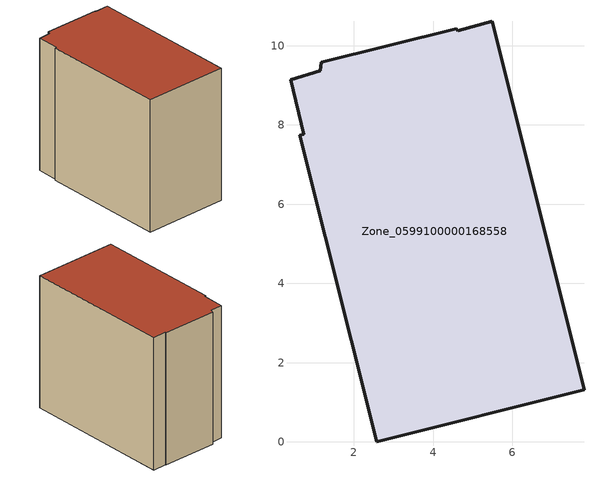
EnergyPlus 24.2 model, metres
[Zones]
Zone_0599100000168558
 floor ground (C_G): 4.63,10.37 5.49,10.62 7.81,1.31 2.58,0 0.64,7.75 0.73,7.77 0.4,9.14 1.16,9.36 1.18,9.58 4.58,10.43 z0
 wall outside (C_F): 7.81,1.31 5.49,10.62 4.63,10.37 4.58,10.43 1.18,9.58 1.16,9.36 0.4,9.14 0.73,7.77 0.64,7.75 2.58,0 7.81,1.31 z0:8.54
 roof outside (C_R): 5.49,10.62 4.63,10.37 4.58,10.43 1.18,9.58 1.16,9.36 0.4,9.14 0.73,7.77 0.64,7.75 2.58,0 7.81,1.31 z8.54
[BUILDING]
Pand.0599100000168558: North Axis=0; Terrain=City; Loads Convergence Tolerance Value=0.04; Temperature Convergence Tolerance Value=0.4; Solar Distribution=FullExterior; Maximum Number of Warmup Days=25; Minimum Number of Warmup Days=1
[Site:Location]
Rotterdam.The.Hague.AP_ZH_NLD Design_Conditions: Latitude=51.96; Longitude=4.45; Time Zone=1; Elevation=-4.5
[SITE:GROUNDTEMPERATURE:BUILDINGSURFACE]
18, 18, 18, 18, 18, 18, 18, 18, 18, 18, 18, 18
[MATERIAL] Thermal Absorptance=0.9; Solar Absorptance=0.7; Visible Absorptance=0.7
Name | Roughness | Thickness | Conductivity | Density | Specific Heat
G.TI.1975-1991 | MediumSmooth | 0.15 | 0.288461 | 540 | 1210
F.TI.1975-1991 | Rough | 0.3 | 0.230769 | 1920 | 840
R.TI.1975-1991 | MediumRough | 0.2 | 0.153846 | 1500 | 1000
[CONSTRUCTION]
C_G: G.TI.1975-1991
C_F: F.TI.1975-1991
C_R: R.TI.1975-1991
[ZONE]
Zone_0599100000168558: Type=1; Multiplier=1; Ceiling Height=Autocalculate; Volume=Autocalculate; Floor Area=autocalculate; Part of Total Floor Area=Yes
[ZONEINFILTRATION:DESIGNFLOWRATE]
Infil_Zone_0599100000168558: Zone or ZoneList or Space or SpaceList=Zone_0599100000168558; Schedule=AlwaysOn; Design Flow Rate Calculation Method=Flow/Area; Flow Rate per Floor Area=0.003; Constant Term Coefficient=1; Temperature Term Coefficient=0; Velocity Term Coefficient=0; Velocity Squared Term Coefficient=0
[HVACTEMPLATE:ZONE:IDEALLOADSAIRSYSTEM]
Zone_0599100000168558: Maximum Heating Supply Air Temperature=50; Minimum Cooling Supply Air Temperature=13; Maximum Heating Supply Air Humidity Ratio=0.0156; Minimum Cooling Supply Air Humidity Ratio=0.0077; Heating Limit=NoLimit; Cooling Limit=NoLimit; Dehumidification Control Type=ConstantSensibleHeatRatio; Cooling Sensible Heat Ratio=0.7; Dehumidification Setpoint=60; Humidification Control Type=None; Humidification Setpoint=30; Outdoor Air Method=None; Outdoor Air Flow Rate per Person=0.00944; Outdoor Air Flow Rate per Zone Floor Area=0; Outdoor Air Flow Rate per Zone=0; Demand Controlled Ventilation Type=None; Outdoor Air Economizer Type=NoEconomizer; Heat Recovery Type=None; Sensible Heat Recovery Effectiveness=0.7; Latent Heat Recovery Effectiveness=0.65
[ZONECONTROL:THERMOSTAT]
ThermostatControl_Zone_0599100000168558: Zone or ZoneList=Zone_0599100000168558; Control Type Schedule=DualSetpointControlType; Control 1=Thermostat_Zone_0599100000168558; Temperature Difference Between Cutout And Setpoint=0
[THERMOSTATSETPOINT:DUALSETPOINT]
Thermostat_Zone_0599100000168558: Heating Setpoint Temperature Schedule=HeatingSetpoint_Zone_0599100000168558; Cooling Setpoint Temperature Schedule=CoolingSetpoint_Zone_0599100000168558
[SCHEDULE:COMPACT]
HeatingSetpoint_Zone_0599100000168558: Through: 12/31, For: AllDays, Until: 24:00, 21
CoolingSetpoint_Zone_0599100000168558: Through: 12/31, For: AllDays, Until: 24:00, 24
DualSetpointControlType: Through: 12/31, For: AllDays, Until: 24:00, 4
AlwaysOn: Through: 12/31, For: AllDays, Until: 24:00, 1
